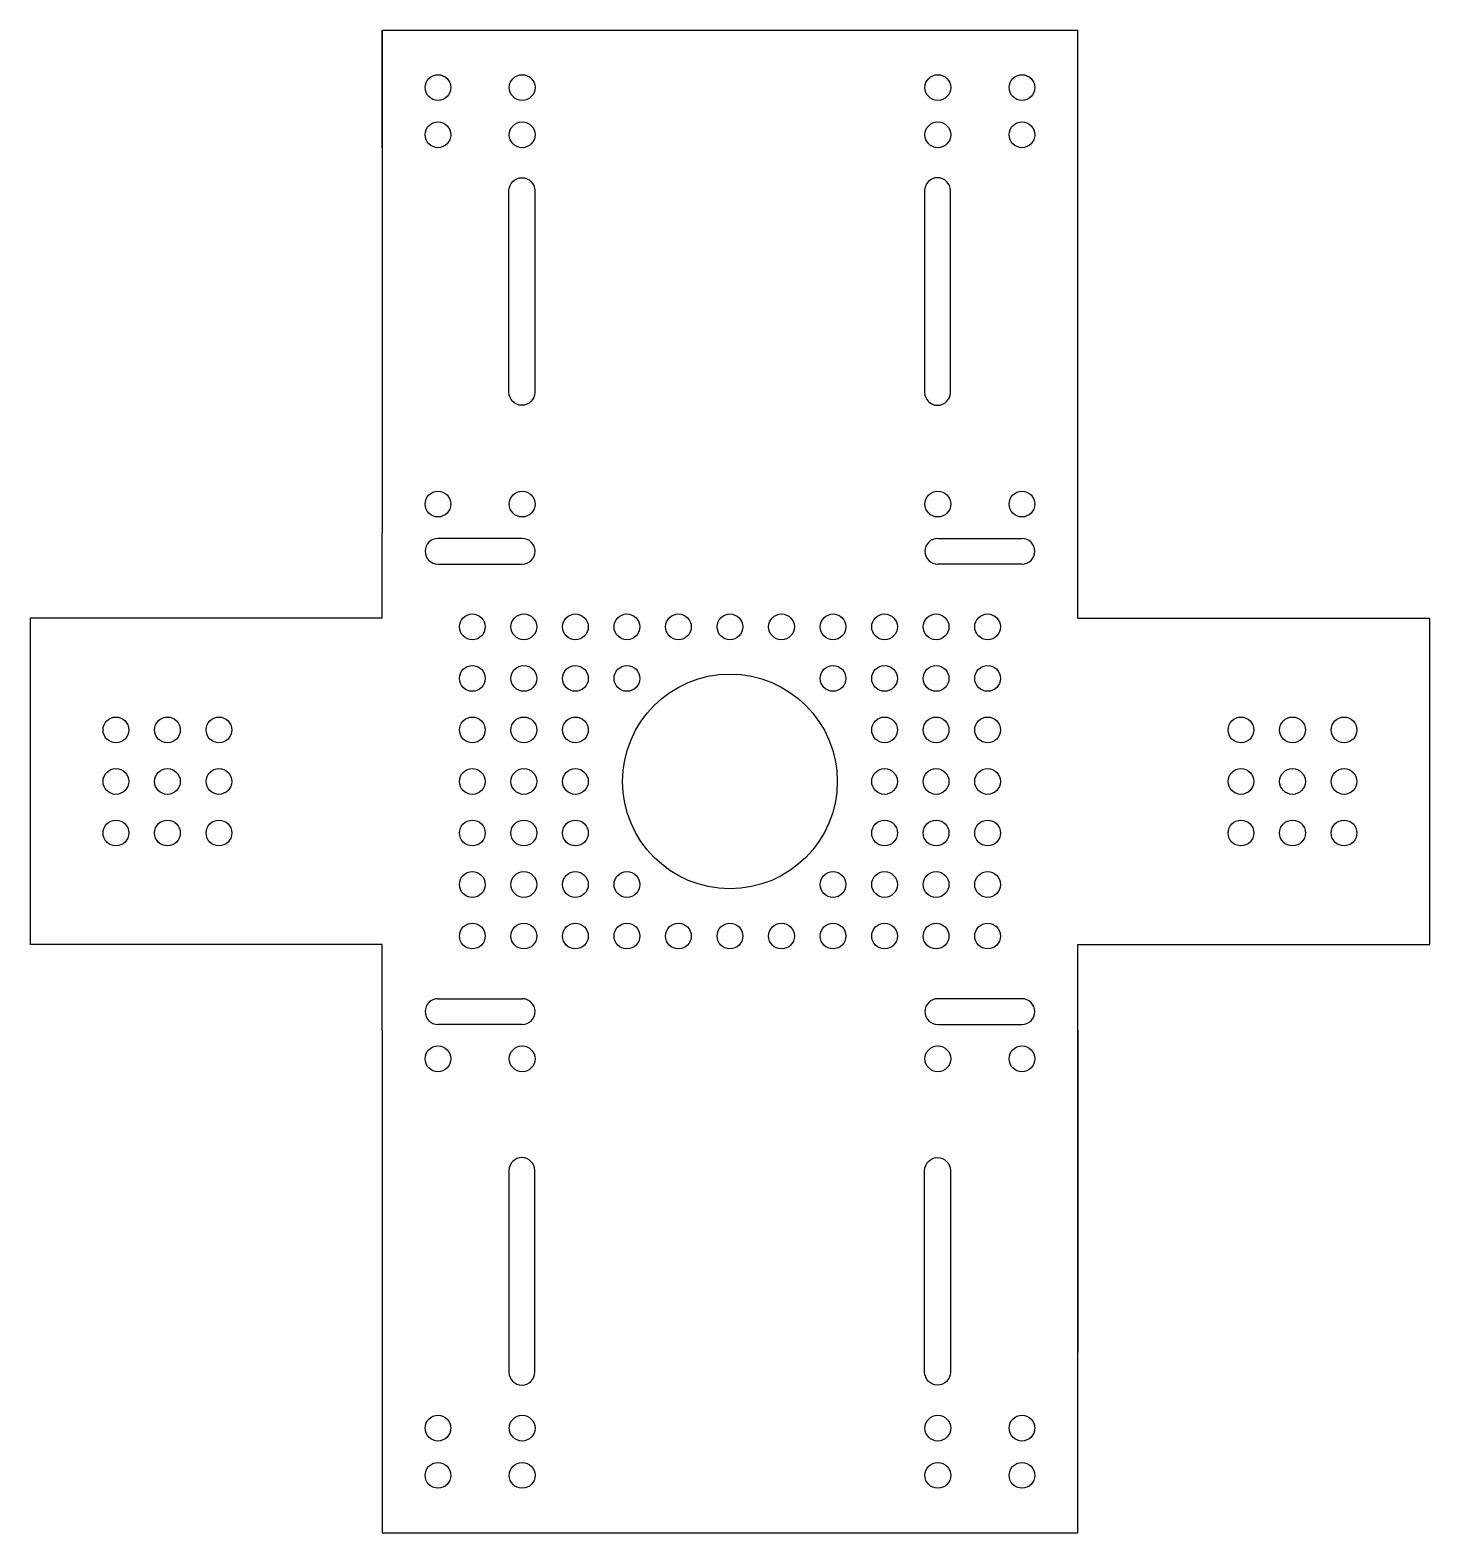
# Model space of a CAD drawing. Header units: millimetres. Extents: x 254 to 417, y 144 to 319.
import ezdxf

# ---------------------------------------------------------------- set-up
doc = ezdxf.new("R2010")
doc.units = ezdxf.units.MM
doc.layers.add('r3', color=7, linetype='Continuous', true_color=0xc2ced6)
doc.layers.add('telaio', color=7, linetype='Continuous', true_color=0xc2ced6)

msp = doc.modelspace()

# ---------------------------------------------------------------- linework, layer by layer
at = {"layer": 'r3', "elevation": 0}
for points in [[(309.63, 289.6), (309.63, 300.53, -1), (312.63, 300.53), (312.63, 289.6)], [(361.03, 289.6), (361.03, 300.53, 1), (358.03, 300.53), (358.03, 289.6)], [(312.63, 289.6), (312.63, 277.03, -1), (309.63, 277.03), (309.63, 289.6)], [(358.03, 289.6), (358.03, 277.03, 1), (361.03, 277.03), (361.03, 289.6)], [(312.63, 173.85), (312.63, 186.43, 1), (309.63, 186.43), (309.63, 173.85)], [(358.03, 173.85), (358.03, 186.43, -1), (361.03, 186.43), (361.03, 173.85)], [(309.63, 173.85), (309.63, 162.93, 1), (312.63, 162.93), (312.63, 173.85)], [(361.03, 173.85), (361.03, 162.93, -1), (358.03, 162.93), (358.03, 173.85)]]:
    msp.add_lwpolyline(points, format="xyb", dxfattribs=at)
at = {"layer": 'r3'}
for centre, radius in [((301.36, 312.53), 1.5), ((311.16, 312.53), 1.5), ((359.56, 312.53), 1.5), ((369.36, 312.53), 1.5), ((301.36, 307.03), 1.5), ((311.16, 307.03), 1.5), ((359.56, 307.03), 1.5), ((369.36, 307.03), 1.5), ((301.36, 264.03), 1.5), ((301.36, 264.03), 1.5), ((311.16, 264.03), 1.5), ((311.16, 264.03), 1.5), ((359.56, 264.03), 1.5), ((359.56, 264.03), 1.5), ((369.36, 264.03), 1.5), ((369.36, 264.03), 1.5), ((305.36, 249.73), 1.5), ((311.36, 249.73), 1.5), ((317.36, 249.73), 1.5), ((323.36, 249.73), 1.5), ((329.36, 249.73), 1.5), ((335.36, 249.73), 1.5), ((341.36, 249.73), 1.5), ((347.36, 249.73), 1.5), ((353.36, 249.73), 1.5), ((359.36, 249.73), 1.5), ((365.36, 249.73), 1.5), ((305.36, 243.73), 1.5), ((311.36, 243.73), 1.5), ((317.36, 243.73), 1.5), ((323.36, 243.73), 1.5), ((347.36, 243.73), 1.5), ((353.36, 243.73), 1.5), ((359.36, 243.73), 1.5), ((365.36, 243.73), 1.5), ((335.36, 231.73), 12.5), ((263.86, 237.73), 1.5), ((269.86, 237.73), 1.5), ((275.86, 237.73), 1.5), ((305.36, 237.73), 1.5), ((311.36, 237.73), 1.5), ((317.36, 237.73), 1.5), ((353.36, 237.73), 1.5), ((359.36, 237.73), 1.5), ((365.36, 237.73), 1.5), ((394.86, 237.73), 1.5), ((400.86, 237.73), 1.5), ((406.86, 237.73), 1.5), ((263.86, 231.73), 1.5), ((269.86, 231.73), 1.5), ((275.86, 231.73), 1.5), ((305.36, 231.73), 1.5), ((311.36, 231.73), 1.5), ((317.36, 231.73), 1.5), ((353.36, 231.73), 1.5), ((359.36, 231.73), 1.5), ((365.36, 231.73), 1.5), ((394.86, 231.73), 1.5), ((400.86, 231.73), 1.5), ((406.86, 231.73), 1.5), ((263.86, 225.73), 1.5), ((269.86, 225.73), 1.5), ((275.86, 225.73), 1.5), ((305.36, 225.73), 1.5), ((311.36, 225.73), 1.5), ((317.36, 225.73), 1.5), ((353.36, 225.73), 1.5), ((359.36, 225.73), 1.5), ((365.36, 225.73), 1.5), ((394.86, 225.73), 1.5), ((400.86, 225.73), 1.5), ((406.86, 225.73), 1.5), ((305.36, 219.73), 1.5), ((311.36, 219.73), 1.5), ((317.36, 219.73), 1.5), ((323.36, 219.73), 1.5), ((347.36, 219.73), 1.5), ((353.36, 219.73), 1.5), ((359.36, 219.73), 1.5), ((365.36, 219.73), 1.5), ((305.36, 213.73), 1.5), ((311.36, 213.73), 1.5), ((317.36, 213.73), 1.5), ((323.36, 213.73), 1.5), ((329.36, 213.73), 1.5), ((335.36, 213.73), 1.5), ((341.36, 213.73), 1.5), ((347.36, 213.73), 1.5), ((353.36, 213.73), 1.5), ((359.36, 213.73), 1.5), ((365.36, 213.73), 1.5), ((301.36, 199.43), 1.5), ((301.36, 199.43), 1.5), ((311.16, 199.43), 1.5), ((311.16, 199.43), 1.5), ((359.56, 199.43), 1.5), ((359.56, 199.43), 1.5), ((369.36, 199.43), 1.5), ((369.36, 199.43), 1.5), ((301.36, 156.43), 1.5), ((311.16, 156.43), 1.5), ((359.56, 156.43), 1.5), ((369.36, 156.43), 1.5), ((301.36, 150.93), 1.5), ((311.16, 150.93), 1.5), ((359.56, 150.93), 1.5), ((369.36, 150.93), 1.5)]:
    msp.add_circle(centre, radius, dxfattribs=at)
for centre, start, end in [((301.36, 258.53), 90, 270), ((311.16, 258.53), 270, 90), ((359.56, 258.53), 90, 270), ((369.36, 258.53), 270, 90), ((301.36, 204.93), 90, 270), ((311.16, 204.93), 270, 90), ((359.56, 204.93), 90, 270), ((369.36, 204.93), 270, 90)]:
    msp.add_arc(centre, 1.5, start, end, dxfattribs=at)
at = {"layer": 'telaio'}
for p, q in [((294.86, 250.73), (294.86, 260.73)), ((311.16, 260.03), (301.36, 260.03)), ((359.56, 260.03), (369.36, 260.03)), ((375.86, 250.73), (375.86, 260.73)), ((301.36, 257.03), (311.16, 257.03)), ((369.36, 257.03), (359.56, 257.03)), ((294.86, 250.73), (253.86, 250.73)), ((375.86, 250.73), (416.86, 250.73)), ((294.86, 212.73), (253.86, 212.73)), ((294.86, 202.73), (294.86, 212.73)), ((375.86, 202.73), (375.86, 212.73)), ((375.86, 212.73), (416.86, 212.73)), ((301.36, 206.43), (311.16, 206.43)), ((369.36, 206.43), (359.56, 206.43)), ((311.16, 203.43), (301.36, 203.43)), ((359.56, 203.43), (369.36, 203.43)), ((375.86, 202.73), (375.86, 165.23))]:
    msp.add_line(p, q, dxfattribs=at)
for points in [[(294.86, 319.23), (294.86, 260.73)], [(294.86, 305.53), (294.86, 319.23), (375.86, 319.23)], [(375.86, 260.73), (375.86, 319.23)], [(253.86, 250.73), (253.86, 212.73)], [(416.86, 212.73), (416.86, 250.73)], [(294.86, 202.73), (294.86, 190.93)], [(375.86, 190.93), (375.86, 202.73)], [(294.86, 190.93), (294.86, 157.93)], [(375.86, 157.93), (375.86, 190.93)], [(294.86, 157.93), (294.86, 144.23), (375.86, 144.23)], [(375.86, 144.23), (375.86, 157.93)]]:
    msp.add_lwpolyline(points, dxfattribs=at)

doc.saveas('drawing.dxf')
